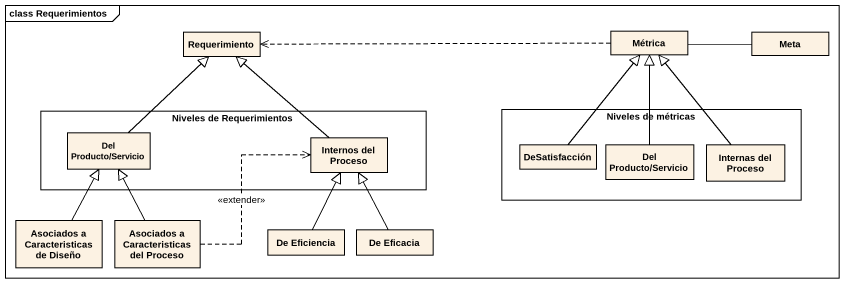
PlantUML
@startuml
mainframe class Requerimientos
hide circle
hide empty members
class Métrica
class Requerimiento
class Meta
rectangle "Niveles de Requerimientos" as Niveles_de_Requerimientos {
  class "Del Producto/Servicio" as Del_Producto_Servicio
  class "Internos del Proceso" as Internos_del_Proceso
}
rectangle "Niveles de métricas" as Niveles_de_métricas {
  class DeSatisfacción
  class "Del Producto/Servicio" as Del_Producto_Servicio_2
  class "Internas del Proceso" as Internas_del_Proceso
}
class "Asociados a Caracteristicas de Diseño" as Asociados_a_Caracteristicas
class "Asociados a Caracteristicas del Proceso" as Asociados_a_Caracteristicas_2
class "De Eficiencia" as De_Eficiencia
class "De Eficacia" as De_Eficacia
Métrica .left.> Requerimiento
Métrica -right- Meta
Del_Producto_Servicio -up-|> Requerimiento
Internos_del_Proceso -up-|> Requerimiento
DeSatisfacción -up-|> Métrica
Del_Producto_Servicio_2 -up-|> Métrica
Internas_del_Proceso -up-|> Métrica
Asociados_a_Caracteristicas -up-|> Del_Producto_Servicio
Asociados_a_Caracteristicas_2 -up-|> Del_Producto_Servicio
Asociados_a_Caracteristicas_2 .right.> Internos_del_Proceso : <<extender>>
De_Eficiencia -up-|> Internos_del_Proceso
De_Eficacia -up-|> Internos_del_Proceso
@enduml
